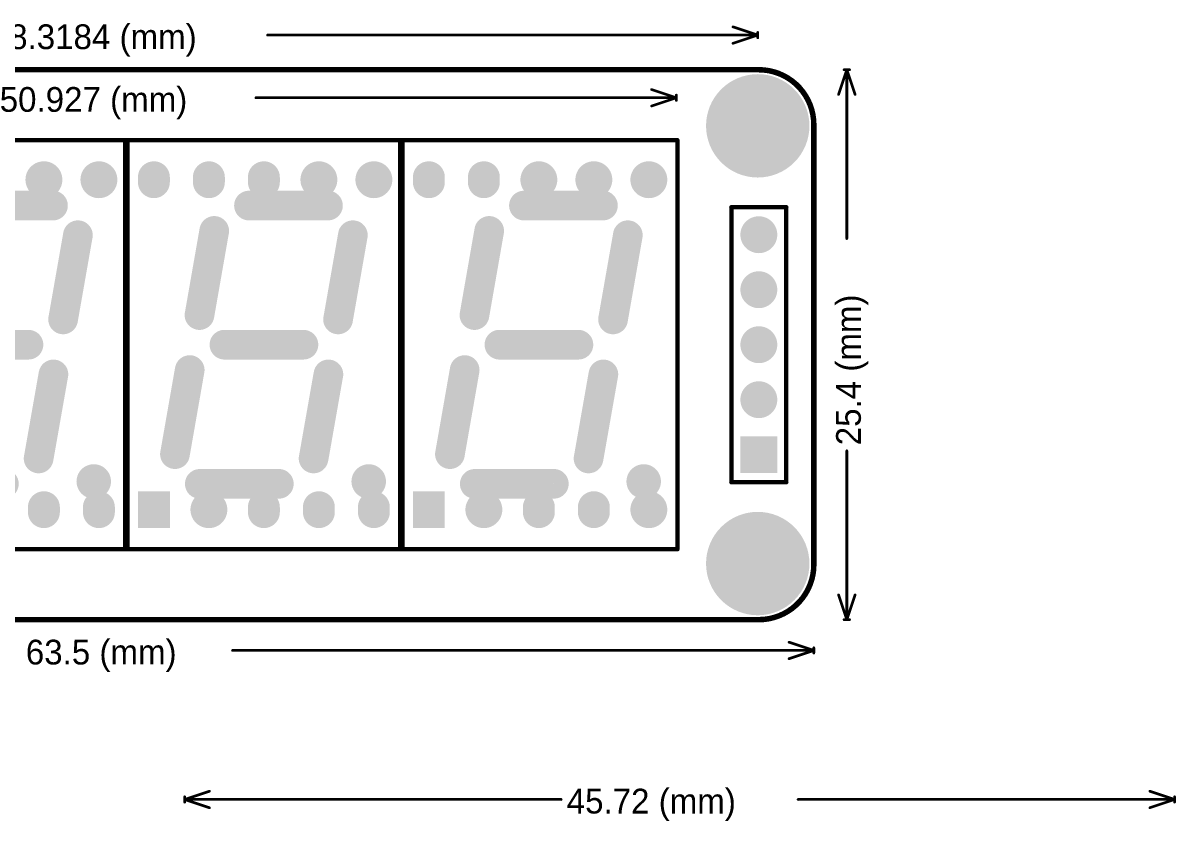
# Model space of a CAD drawing. Extents: x 12.54 to 17.22, y 8.73 to 12.6.
# Drawn here: x 14.687 to 16.783, y 11.15 to 12.601 of the extents above; entities that cross this region are included whole.
import ezdxf

# ---------------------------------------------------------------- set-up
doc = ezdxf.new("R2010")
doc.units = 0
doc.layers.get('0').update_dxf_attribs({"linetype": 'CONTINUOUS'})
for name, color, linetype in [('BOTTOMLAYER', 5, 'CONTINUOUS'), ('BOTTOMSOLDER', 6, 'CONTINUOUS'), ('KEEPOUTLAYER', 6, 'CONTINUOUS'), ('MULTILAYER', 9, 'CONTINUOUS'), ('TOPLAYER', 1, 'CONTINUOUS'), ('TOPOVERLAY', 2, 'CONTINUOUS'), ('TOPSOLDER', 216, 'CONTINUOUS')]:
    doc.layers.add(name, color=color, linetype=linetype)

# ---------------------------------------------------------------- blocks, each defined once
blk = doc.blocks.new('H_11')
at = {"layer": 'BOTTOMLAYER', "const_width": 0.05}
for points in [[(0, 0.6045), (0, 0.5955)], [(0.1, 0.6045), (0.1, 0.5955)], [(0.2, 0.6045), (0.2, 0.5955)], [(0.2, 0.0045), (0.2, -0.0045)], [(0.3, 0.0045), (0.3, -0.0045)], [(0.4, 0.0045), (0.4, -0.0045)]]:
    blk.add_lwpolyline(points, dxfattribs=at)
at = {"layer": 'BOTTOMLAYER'}
for points, const_width in [([(-0.0125, 0.6045, 1), (0.0125, 0.6045, 1)], 0.025), ([(0.0875, 0.6045, 1), (0.1125, 0.6045, 1)], 0.025), ([(0.1875, 0.6045, 1), (0.2125, 0.6045, 1)], 0.025), ([(0.2852, 0.6, 1), (0.3148, 0.6, 1)], 0.0295), ([(0.3852, 0.6, 1), (0.4148, 0.6, 1)], 0.0295), ([(-0.0125, 0.5955, 1), (0.0125, 0.5955, 1)], 0.025), ([(0.0875, 0.5955, 1), (0.1125, 0.5955, 1)], 0.025), ([(0.1875, 0.5955, 1), (0.2125, 0.5955, 1)], 0.025), ([(0.0852, 0, 1), (0.1148, 0, 1)], 0.0295), ([(0.1875, 0.0045, 1), (0.2125, 0.0045, 1)], 0.025), ([(0.2875, 0.0045, 1), (0.3125, 0.0045, 1)], 0.025), ([(0.3875, 0.0045, 1), (0.4125, 0.0045, 1)], 0.025), ([(0.1875, -0.0045, 1), (0.2125, -0.0045, 1)], 0.025), ([(0.2875, -0.0045, 1), (0.3125, -0.0045, 1)], 0.025), ([(0.3875, -0.0045, 1), (0.4125, -0.0045, 1)], 0.025)]:
    blk.add_lwpolyline(points, format="xyb", close=True, dxfattribs=dict(at, const_width=const_width))
blk.add_solid([(0.025, -0.0295), (0.025, 0.0295), (-0.025, -0.0295), (-0.025, 0.0295)], dxfattribs=at)
at = {"layer": 'BOTTOMSOLDER', "const_width": 0.058}
for points in [[(0, 0.6045), (0, 0.5955)], [(0.1, 0.6045), (0.1, 0.5955)], [(0.2, 0.6045), (0.2, 0.5955)], [(0.2, 0.0045), (0.2, -0.0045)], [(0.3, 0.0045), (0.3, -0.0045)], [(0.4, 0.0045), (0.4, -0.0045)]]:
    blk.add_lwpolyline(points, dxfattribs=at)
at = {"layer": 'BOTTOMSOLDER'}
for points, const_width in [([(-0.0145, 0.6045, 1), (0.0145, 0.6045, 1)], 0.029), ([(0.0855, 0.6045, 1), (0.1145, 0.6045, 1)], 0.029), ([(0.1855, 0.6045, 1), (0.2145, 0.6045, 1)], 0.029), ([(0.2832, 0.6, 1), (0.3168, 0.6, 1)], 0.0335), ([(0.3832, 0.6, 1), (0.4168, 0.6, 1)], 0.0335), ([(-0.0145, 0.5955, 1), (0.0145, 0.5955, 1)], 0.029), ([(0.0855, 0.5955, 1), (0.1145, 0.5955, 1)], 0.029), ([(0.1855, 0.5955, 1), (0.2145, 0.5955, 1)], 0.029), ([(0.0832, 0, 1), (0.1168, 0, 1)], 0.0335), ([(0.1855, 0.0045, 1), (0.2145, 0.0045, 1)], 0.029), ([(0.1855, -0.0045, 1), (0.2145, -0.0045, 1)], 0.029), ([(0.2855, 0.0045, 1), (0.3145, 0.0045, 1)], 0.029), ([(0.2855, -0.0045, 1), (0.3145, -0.0045, 1)], 0.029), ([(0.3855, 0.0045, 1), (0.4145, 0.0045, 1)], 0.029), ([(0.3855, -0.0045, 1), (0.4145, -0.0045, 1)], 0.029)]:
    blk.add_lwpolyline(points, format="xyb", close=True, dxfattribs=dict(at, const_width=const_width))
blk.add_solid([(0.029, -0.0335), (0.029, 0.0335), (-0.029, -0.0335), (-0.029, 0.0335)], dxfattribs=at)
at = {"layer": 'MULTILAYER', "const_width": 0.05}
for points in [[(0, 0.6045), (0, 0.5955)], [(0.1, 0.6045), (0.1, 0.5955)], [(0.2, 0.6045), (0.2, 0.5955)], [(0.2, 0.0045), (0.2, -0.0045)], [(0.3, 0.0045), (0.3, -0.0045)], [(0.4, 0.0045), (0.4, -0.0045)]]:
    blk.add_lwpolyline(points, dxfattribs=at)
at = {"layer": 'MULTILAYER'}
for points, const_width in [([(-0.0125, 0.6045, 1), (0.0125, 0.6045, 1)], 0.025), ([(0.0875, 0.6045, 1), (0.1125, 0.6045, 1)], 0.025), ([(0.1875, 0.6045, 1), (0.2125, 0.6045, 1)], 0.025), ([(0.2852, 0.6, 1), (0.3148, 0.6, 1)], 0.0295), ([(0.3852, 0.6, 1), (0.4148, 0.6, 1)], 0.0295), ([(-0.0125, 0.5955, 1), (0.0125, 0.5955, 1)], 0.025), ([(0.0875, 0.5955, 1), (0.1125, 0.5955, 1)], 0.025), ([(0.1875, 0.5955, 1), (0.2125, 0.5955, 1)], 0.025), ([(0.0852, 0, 1), (0.1148, 0, 1)], 0.0295), ([(0.1875, 0.0045, 1), (0.2125, 0.0045, 1)], 0.025), ([(0.2875, 0.0045, 1), (0.3125, 0.0045, 1)], 0.025), ([(0.3875, 0.0045, 1), (0.4125, 0.0045, 1)], 0.025), ([(0.1875, -0.0045, 1), (0.2125, -0.0045, 1)], 0.025), ([(0.2875, -0.0045, 1), (0.3125, -0.0045, 1)], 0.025), ([(0.3875, -0.0045, 1), (0.4125, -0.0045, 1)], 0.025)]:
    blk.add_lwpolyline(points, format="xyb", close=True, dxfattribs=dict(at, const_width=const_width))
blk.add_solid([(0.025, -0.0295), (0.025, 0.0295), (-0.025, -0.0295), (-0.025, 0.0295)], dxfattribs=at)
at = {"layer": 'TOPLAYER', "const_width": 0.05}
for points in [[(0, 0.6045), (0, 0.5955)], [(0.1, 0.6045), (0.1, 0.5955)], [(0.2, 0.6045), (0.2, 0.5955)], [(0.2, 0.0045), (0.2, -0.0045)], [(0.3, 0.0045), (0.3, -0.0045)], [(0.4, 0.0045), (0.4, -0.0045)]]:
    blk.add_lwpolyline(points, dxfattribs=at)
at = {"layer": 'TOPLAYER'}
for points, const_width in [([(-0.0125, 0.6045, 1), (0.0125, 0.6045, 1)], 0.025), ([(0.0875, 0.6045, 1), (0.1125, 0.6045, 1)], 0.025), ([(0.1875, 0.6045, 1), (0.2125, 0.6045, 1)], 0.025), ([(0.2852, 0.6, 1), (0.3148, 0.6, 1)], 0.0295), ([(0.3852, 0.6, 1), (0.4148, 0.6, 1)], 0.0295), ([(-0.0125, 0.5955, 1), (0.0125, 0.5955, 1)], 0.025), ([(0.0875, 0.5955, 1), (0.1125, 0.5955, 1)], 0.025), ([(0.1875, 0.5955, 1), (0.2125, 0.5955, 1)], 0.025), ([(0.0852, 0, 1), (0.1148, 0, 1)], 0.0295), ([(0.1875, 0.0045, 1), (0.2125, 0.0045, 1)], 0.025), ([(0.2875, 0.0045, 1), (0.3125, 0.0045, 1)], 0.025), ([(0.3875, 0.0045, 1), (0.4125, 0.0045, 1)], 0.025), ([(0.1875, -0.0045, 1), (0.2125, -0.0045, 1)], 0.025), ([(0.2875, -0.0045, 1), (0.3125, -0.0045, 1)], 0.025), ([(0.3875, -0.0045, 1), (0.4125, -0.0045, 1)], 0.025)]:
    blk.add_lwpolyline(points, format="xyb", close=True, dxfattribs=dict(at, const_width=const_width))
blk.add_solid([(0.025, -0.0295), (0.025, 0.0295), (-0.025, -0.0295), (-0.025, 0.0295)], dxfattribs=at)
at = {"layer": 'TOPOVERLAY'}
for points, const_width in [([(-0.052, -0.072), (-0.052, 0.672)], 0.00787), ([(-0.052, 0.672), (0.452, 0.672)], 0.00787), ([(0.452, -0.072), (0.452, 0.672)], 0.00787), ([(0.1729, 0.553), (0.3165, 0.553)], 0.0539), ([(0.0829, 0.3539), (0.1097, 0.5069)], 0.0539), ([(0.3349, 0.346), (0.3618, 0.4991)], 0.0539), ([(0.1283, 0.3), (0.272, 0.3)], 0.0539), ([(0.0383, 0.101), (0.0651, 0.2539)], 0.0539), ([(0.2904, 0.0931), (0.3173, 0.246)], 0.0539), ([(0.0835, 0.0469), (0.2272, 0.047)], 0.0539), ([(-0.052, -0.072), (0.452, -0.072)], 0.00787)]:
    blk.add_lwpolyline(points, dxfattribs=dict(at, const_width=const_width))
for points, const_width in [([(-0.0539, 0.672, 1), (-0.05, 0.672, 1)], 0.00394), ([(-0.0539, 0.672, 1), (-0.05, 0.672, 1)], 0.00394), ([(0.45, 0.672, 1), (0.4539, 0.672, 1)], 0.00394), ([(0.45, 0.672, 1), (0.4539, 0.672, 1)], 0.00394), ([(0.1594, 0.553, 1), (0.1864, 0.553, 1)], 0.027), ([(0.3031, 0.553, 1), (0.33, 0.553, 1)], 0.027), ([(0.0962, 0.5069, 1), (0.1232, 0.5069, 1)], 0.027), ([(0.3483, 0.4991, 1), (0.3753, 0.4991, 1)], 0.027), ([(0.0694, 0.3539, 1), (0.0964, 0.3539, 1)], 0.027), ([(0.3214, 0.346, 1), (0.3484, 0.346, 1)], 0.027), ([(0.1148, 0.3, 1), (0.1418, 0.3, 1)], 0.027), ([(0.2585, 0.3, 1), (0.2854, 0.3, 1)], 0.027), ([(0.0517, 0.2539, 1), (0.0786, 0.2539, 1)], 0.027), ([(0.3039, 0.246, 1), (0.3308, 0.246, 1)], 0.027), ([(0.0248, 0.101, 1), (0.0518, 0.101, 1)], 0.027), ([(0.2769, 0.0931, 1), (0.3038, 0.0931, 1)], 0.027), ([(0.07, 0.0469, 1), (0.097, 0.0469, 1)], 0.027), ([(0.2138, 0.047, 1), (0.2407, 0.047, 1)], 0.027), ([(0.4023, 0.0513, 1), (0.379, 0.0513, 1)], 0.0394), ([(0.3691, 0.0513, 1), (0.3888, 0.0513, 1)], 0.0197), ([(0.3924, 0.0513, 1), (0.4121, 0.0513, 1)], 0.0197), ([(-0.0539, -0.072, 1), (-0.05, -0.072, 1)], 0.00394), ([(-0.0539, -0.072, 1), (-0.05, -0.072, 1)], 0.00394), ([(0.45, -0.072, 1), (0.4539, -0.072, 1)], 0.00394), ([(0.45, -0.072, 1), (0.4539, -0.072, 1)], 0.00394)]:
    blk.add_lwpolyline(points, format="xyb", close=True, dxfattribs=dict(at, const_width=const_width))
at = {"layer": 'TOPSOLDER', "const_width": 0.058}
for points in [[(0, 0.6045), (0, 0.5955)], [(0.1, 0.6045), (0.1, 0.5955)], [(0.2, 0.6045), (0.2, 0.5955)], [(0.2, 0.0045), (0.2, -0.0045)], [(0.3, 0.0045), (0.3, -0.0045)], [(0.4, 0.0045), (0.4, -0.0045)]]:
    blk.add_lwpolyline(points, dxfattribs=at)
at = {"layer": 'TOPSOLDER'}
for points, const_width in [([(-0.0145, 0.6045, 1), (0.0145, 0.6045, 1)], 0.029), ([(0.0855, 0.6045, 1), (0.1145, 0.6045, 1)], 0.029), ([(0.1855, 0.6045, 1), (0.2145, 0.6045, 1)], 0.029), ([(0.2832, 0.6, 1), (0.3168, 0.6, 1)], 0.0335), ([(0.3832, 0.6, 1), (0.4168, 0.6, 1)], 0.0335), ([(-0.0145, 0.5955, 1), (0.0145, 0.5955, 1)], 0.029), ([(0.0855, 0.5955, 1), (0.1145, 0.5955, 1)], 0.029), ([(0.1855, 0.5955, 1), (0.2145, 0.5955, 1)], 0.029), ([(0.0832, 0, 1), (0.1168, 0, 1)], 0.0335), ([(0.1855, 0.0045, 1), (0.2145, 0.0045, 1)], 0.029), ([(0.1855, -0.0045, 1), (0.2145, -0.0045, 1)], 0.029), ([(0.2855, 0.0045, 1), (0.3145, 0.0045, 1)], 0.029), ([(0.2855, -0.0045, 1), (0.3145, -0.0045, 1)], 0.029), ([(0.3855, 0.0045, 1), (0.4145, 0.0045, 1)], 0.029), ([(0.3855, -0.0045, 1), (0.4145, -0.0045, 1)], 0.029)]:
    blk.add_lwpolyline(points, format="xyb", close=True, dxfattribs=dict(at, const_width=const_width))
blk.add_solid([(0.029, -0.0335), (0.029, 0.0335), (-0.029, -0.0335), (-0.029, 0.0335)], dxfattribs=at)
blk = doc.blocks.new('H_12')
at = {"layer": 'BOTTOMLAYER', "const_width": 0.05}
for points in [[(0, 0.6045), (0, 0.5955)], [(0.1, 0.6045), (0.1, 0.5955)], [(0.2, 0.6045), (0.2, 0.5955)], [(0.2, 0.0045), (0.2, -0.0045)], [(0.3, 0.0045), (0.3, -0.0045)], [(0.4, 0.0045), (0.4, -0.0045)]]:
    blk.add_lwpolyline(points, dxfattribs=at)
at = {"layer": 'BOTTOMLAYER'}
for points, const_width in [([(-0.0125, 0.6045, 1), (0.0125, 0.6045, 1)], 0.025), ([(0.0875, 0.6045, 1), (0.1125, 0.6045, 1)], 0.025), ([(0.1875, 0.6045, 1), (0.2125, 0.6045, 1)], 0.025), ([(0.2852, 0.6, 1), (0.3148, 0.6, 1)], 0.0295), ([(0.3852, 0.6, 1), (0.4148, 0.6, 1)], 0.0295), ([(-0.0125, 0.5955, 1), (0.0125, 0.5955, 1)], 0.025), ([(0.0875, 0.5955, 1), (0.1125, 0.5955, 1)], 0.025), ([(0.1875, 0.5955, 1), (0.2125, 0.5955, 1)], 0.025), ([(0.0852, 0, 1), (0.1148, 0, 1)], 0.0295), ([(0.1875, 0.0045, 1), (0.2125, 0.0045, 1)], 0.025), ([(0.2875, 0.0045, 1), (0.3125, 0.0045, 1)], 0.025), ([(0.3875, 0.0045, 1), (0.4125, 0.0045, 1)], 0.025), ([(0.1875, -0.0045, 1), (0.2125, -0.0045, 1)], 0.025), ([(0.2875, -0.0045, 1), (0.3125, -0.0045, 1)], 0.025), ([(0.3875, -0.0045, 1), (0.4125, -0.0045, 1)], 0.025)]:
    blk.add_lwpolyline(points, format="xyb", close=True, dxfattribs=dict(at, const_width=const_width))
blk.add_solid([(0.025, -0.0295), (0.025, 0.0295), (-0.025, -0.0295), (-0.025, 0.0295)], dxfattribs=at)
at = {"layer": 'BOTTOMSOLDER', "const_width": 0.058}
for points in [[(0, 0.6045), (0, 0.5955)], [(0.1, 0.6045), (0.1, 0.5955)], [(0.2, 0.6045), (0.2, 0.5955)], [(0.2, 0.0045), (0.2, -0.0045)], [(0.3, 0.0045), (0.3, -0.0045)], [(0.4, 0.0045), (0.4, -0.0045)]]:
    blk.add_lwpolyline(points, dxfattribs=at)
at = {"layer": 'BOTTOMSOLDER'}
for points, const_width in [([(-0.0145, 0.6045, 1), (0.0145, 0.6045, 1)], 0.029), ([(0.0855, 0.6045, 1), (0.1145, 0.6045, 1)], 0.029), ([(0.1855, 0.6045, 1), (0.2145, 0.6045, 1)], 0.029), ([(0.2832, 0.6, 1), (0.3168, 0.6, 1)], 0.0335), ([(0.3832, 0.6, 1), (0.4168, 0.6, 1)], 0.0335), ([(-0.0145, 0.5955, 1), (0.0145, 0.5955, 1)], 0.029), ([(0.0855, 0.5955, 1), (0.1145, 0.5955, 1)], 0.029), ([(0.1855, 0.5955, 1), (0.2145, 0.5955, 1)], 0.029), ([(0.0832, 0, 1), (0.1168, 0, 1)], 0.0335), ([(0.1855, 0.0045, 1), (0.2145, 0.0045, 1)], 0.029), ([(0.1855, -0.0045, 1), (0.2145, -0.0045, 1)], 0.029), ([(0.2855, 0.0045, 1), (0.3145, 0.0045, 1)], 0.029), ([(0.2855, -0.0045, 1), (0.3145, -0.0045, 1)], 0.029), ([(0.3855, 0.0045, 1), (0.4145, 0.0045, 1)], 0.029), ([(0.3855, -0.0045, 1), (0.4145, -0.0045, 1)], 0.029)]:
    blk.add_lwpolyline(points, format="xyb", close=True, dxfattribs=dict(at, const_width=const_width))
blk.add_solid([(0.029, -0.0335), (0.029, 0.0335), (-0.029, -0.0335), (-0.029, 0.0335)], dxfattribs=at)
at = {"layer": 'MULTILAYER', "const_width": 0.05}
for points in [[(0, 0.6045), (0, 0.5955)], [(0.1, 0.6045), (0.1, 0.5955)], [(0.2, 0.6045), (0.2, 0.5955)], [(0.2, 0.0045), (0.2, -0.0045)], [(0.3, 0.0045), (0.3, -0.0045)], [(0.4, 0.0045), (0.4, -0.0045)]]:
    blk.add_lwpolyline(points, dxfattribs=at)
at = {"layer": 'MULTILAYER'}
for points, const_width in [([(-0.0125, 0.6045, 1), (0.0125, 0.6045, 1)], 0.025), ([(0.0875, 0.6045, 1), (0.1125, 0.6045, 1)], 0.025), ([(0.1875, 0.6045, 1), (0.2125, 0.6045, 1)], 0.025), ([(0.2852, 0.6, 1), (0.3148, 0.6, 1)], 0.0295), ([(0.3852, 0.6, 1), (0.4148, 0.6, 1)], 0.0295), ([(-0.0125, 0.5955, 1), (0.0125, 0.5955, 1)], 0.025), ([(0.0875, 0.5955, 1), (0.1125, 0.5955, 1)], 0.025), ([(0.1875, 0.5955, 1), (0.2125, 0.5955, 1)], 0.025), ([(0.0852, 0, 1), (0.1148, 0, 1)], 0.0295), ([(0.1875, 0.0045, 1), (0.2125, 0.0045, 1)], 0.025), ([(0.2875, 0.0045, 1), (0.3125, 0.0045, 1)], 0.025), ([(0.3875, 0.0045, 1), (0.4125, 0.0045, 1)], 0.025), ([(0.1875, -0.0045, 1), (0.2125, -0.0045, 1)], 0.025), ([(0.2875, -0.0045, 1), (0.3125, -0.0045, 1)], 0.025), ([(0.3875, -0.0045, 1), (0.4125, -0.0045, 1)], 0.025)]:
    blk.add_lwpolyline(points, format="xyb", close=True, dxfattribs=dict(at, const_width=const_width))
blk.add_solid([(0.025, -0.0295), (0.025, 0.0295), (-0.025, -0.0295), (-0.025, 0.0295)], dxfattribs=at)
at = {"layer": 'TOPLAYER', "const_width": 0.05}
for points in [[(0, 0.6045), (0, 0.5955)], [(0.1, 0.6045), (0.1, 0.5955)], [(0.2, 0.6045), (0.2, 0.5955)], [(0.2, 0.0045), (0.2, -0.0045)], [(0.3, 0.0045), (0.3, -0.0045)], [(0.4, 0.0045), (0.4, -0.0045)]]:
    blk.add_lwpolyline(points, dxfattribs=at)
at = {"layer": 'TOPLAYER'}
for points, const_width in [([(-0.0125, 0.6045, 1), (0.0125, 0.6045, 1)], 0.025), ([(0.0875, 0.6045, 1), (0.1125, 0.6045, 1)], 0.025), ([(0.1875, 0.6045, 1), (0.2125, 0.6045, 1)], 0.025), ([(0.2852, 0.6, 1), (0.3148, 0.6, 1)], 0.0295), ([(0.3852, 0.6, 1), (0.4148, 0.6, 1)], 0.0295), ([(-0.0125, 0.5955, 1), (0.0125, 0.5955, 1)], 0.025), ([(0.0875, 0.5955, 1), (0.1125, 0.5955, 1)], 0.025), ([(0.1875, 0.5955, 1), (0.2125, 0.5955, 1)], 0.025), ([(0.0852, 0, 1), (0.1148, 0, 1)], 0.0295), ([(0.1875, 0.0045, 1), (0.2125, 0.0045, 1)], 0.025), ([(0.2875, 0.0045, 1), (0.3125, 0.0045, 1)], 0.025), ([(0.3875, 0.0045, 1), (0.4125, 0.0045, 1)], 0.025), ([(0.1875, -0.0045, 1), (0.2125, -0.0045, 1)], 0.025), ([(0.2875, -0.0045, 1), (0.3125, -0.0045, 1)], 0.025), ([(0.3875, -0.0045, 1), (0.4125, -0.0045, 1)], 0.025)]:
    blk.add_lwpolyline(points, format="xyb", close=True, dxfattribs=dict(at, const_width=const_width))
blk.add_solid([(0.025, -0.0295), (0.025, 0.0295), (-0.025, -0.0295), (-0.025, 0.0295)], dxfattribs=at)
at = {"layer": 'TOPOVERLAY'}
for points, const_width in [([(-0.052, -0.072), (-0.052, 0.672)], 0.00787), ([(-0.052, 0.672), (0.452, 0.672)], 0.00787), ([(0.452, -0.072), (0.452, 0.672)], 0.00787), ([(0.1729, 0.553), (0.3165, 0.553)], 0.0539), ([(0.0829, 0.3539), (0.1097, 0.5069)], 0.0539), ([(0.3349, 0.346), (0.3618, 0.4991)], 0.0539), ([(0.1283, 0.3), (0.272, 0.3)], 0.0539), ([(0.0383, 0.101), (0.0651, 0.2539)], 0.0539), ([(0.2904, 0.0931), (0.3173, 0.246)], 0.0539), ([(0.0835, 0.0469), (0.2272, 0.047)], 0.0539), ([(-0.052, -0.072), (0.452, -0.072)], 0.00787)]:
    blk.add_lwpolyline(points, dxfattribs=dict(at, const_width=const_width))
for points, const_width in [([(-0.0539, 0.672, 1), (-0.05, 0.672, 1)], 0.00394), ([(-0.0539, 0.672, 1), (-0.05, 0.672, 1)], 0.00394), ([(0.45, 0.672, 1), (0.4539, 0.672, 1)], 0.00394), ([(0.45, 0.672, 1), (0.4539, 0.672, 1)], 0.00394), ([(0.1594, 0.553, 1), (0.1864, 0.553, 1)], 0.027), ([(0.3031, 0.553, 1), (0.33, 0.553, 1)], 0.027), ([(0.0962, 0.5069, 1), (0.1232, 0.5069, 1)], 0.027), ([(0.3483, 0.4991, 1), (0.3753, 0.4991, 1)], 0.027), ([(0.0694, 0.3539, 1), (0.0964, 0.3539, 1)], 0.027), ([(0.3214, 0.346, 1), (0.3484, 0.346, 1)], 0.027), ([(0.1148, 0.3, 1), (0.1418, 0.3, 1)], 0.027), ([(0.2585, 0.3, 1), (0.2854, 0.3, 1)], 0.027), ([(0.0517, 0.2539, 1), (0.0786, 0.2539, 1)], 0.027), ([(0.3039, 0.246, 1), (0.3308, 0.246, 1)], 0.027), ([(0.0248, 0.101, 1), (0.0518, 0.101, 1)], 0.027), ([(0.2769, 0.0931, 1), (0.3038, 0.0931, 1)], 0.027), ([(0.07, 0.0469, 1), (0.097, 0.0469, 1)], 0.027), ([(0.2138, 0.047, 1), (0.2407, 0.047, 1)], 0.027), ([(0.4023, 0.0513, 1), (0.379, 0.0513, 1)], 0.0394), ([(0.3691, 0.0513, 1), (0.3888, 0.0513, 1)], 0.0197), ([(0.3924, 0.0513, 1), (0.4121, 0.0513, 1)], 0.0197), ([(-0.0539, -0.072, 1), (-0.05, -0.072, 1)], 0.00394), ([(-0.0539, -0.072, 1), (-0.05, -0.072, 1)], 0.00394), ([(0.45, -0.072, 1), (0.4539, -0.072, 1)], 0.00394), ([(0.45, -0.072, 1), (0.4539, -0.072, 1)], 0.00394)]:
    blk.add_lwpolyline(points, format="xyb", close=True, dxfattribs=dict(at, const_width=const_width))
at = {"layer": 'TOPSOLDER', "const_width": 0.058}
for points in [[(0, 0.6045), (0, 0.5955)], [(0.1, 0.6045), (0.1, 0.5955)], [(0.2, 0.6045), (0.2, 0.5955)], [(0.2, 0.0045), (0.2, -0.0045)], [(0.3, 0.0045), (0.3, -0.0045)], [(0.4, 0.0045), (0.4, -0.0045)]]:
    blk.add_lwpolyline(points, dxfattribs=at)
at = {"layer": 'TOPSOLDER'}
for points, const_width in [([(-0.0145, 0.6045, 1), (0.0145, 0.6045, 1)], 0.029), ([(0.0855, 0.6045, 1), (0.1145, 0.6045, 1)], 0.029), ([(0.1855, 0.6045, 1), (0.2145, 0.6045, 1)], 0.029), ([(0.2832, 0.6, 1), (0.3168, 0.6, 1)], 0.0335), ([(0.3832, 0.6, 1), (0.4168, 0.6, 1)], 0.0335), ([(-0.0145, 0.5955, 1), (0.0145, 0.5955, 1)], 0.029), ([(0.0855, 0.5955, 1), (0.1145, 0.5955, 1)], 0.029), ([(0.1855, 0.5955, 1), (0.2145, 0.5955, 1)], 0.029), ([(0.0832, 0, 1), (0.1168, 0, 1)], 0.0335), ([(0.1855, 0.0045, 1), (0.2145, 0.0045, 1)], 0.029), ([(0.1855, -0.0045, 1), (0.2145, -0.0045, 1)], 0.029), ([(0.2855, 0.0045, 1), (0.3145, 0.0045, 1)], 0.029), ([(0.2855, -0.0045, 1), (0.3145, -0.0045, 1)], 0.029), ([(0.3855, 0.0045, 1), (0.4145, 0.0045, 1)], 0.029), ([(0.3855, -0.0045, 1), (0.4145, -0.0045, 1)], 0.029)]:
    blk.add_lwpolyline(points, format="xyb", close=True, dxfattribs=dict(at, const_width=const_width))
blk.add_solid([(0.029, -0.0335), (0.029, 0.0335), (-0.029, -0.0335), (-0.029, 0.0335)], dxfattribs=at)
blk = doc.blocks.new('H_13')
at = {"layer": 'BOTTOMLAYER', "const_width": 0.05}
for points in [[(0, 0.6045), (0, 0.5955)], [(0.1, 0.6045), (0.1, 0.5955)], [(0.2, 0.0045), (0.2, -0.0045)], [(0.3, 0.0045), (0.3, -0.0045)]]:
    blk.add_lwpolyline(points, dxfattribs=at)
at = {"layer": 'BOTTOMLAYER'}
for points, const_width in [([(-0.0125, 0.6045, 1), (0.0125, 0.6045, 1)], 0.025), ([(0.0875, 0.6045, 1), (0.1125, 0.6045, 1)], 0.025), ([(0.1852, 0.6, 1), (0.2148, 0.6, 1)], 0.0295), ([(0.2852, 0.6, 1), (0.3148, 0.6, 1)], 0.0295), ([(0.3852, 0.6, 1), (0.4148, 0.6, 1)], 0.0295), ([(-0.0125, 0.5955, 1), (0.0125, 0.5955, 1)], 0.025), ([(0.0875, 0.5955, 1), (0.1125, 0.5955, 1)], 0.025), ([(0.0852, 0, 1), (0.1148, 0, 1)], 0.0295), ([(0.1875, 0.0045, 1), (0.2125, 0.0045, 1)], 0.025), ([(0.2875, 0.0045, 1), (0.3125, 0.0045, 1)], 0.025), ([(0.3852, 0, 1), (0.4148, 0, 1)], 0.0295), ([(0.1875, -0.0045, 1), (0.2125, -0.0045, 1)], 0.025), ([(0.2875, -0.0045, 1), (0.3125, -0.0045, 1)], 0.025)]:
    blk.add_lwpolyline(points, format="xyb", close=True, dxfattribs=dict(at, const_width=const_width))
blk.add_solid([(0.025, -0.0295), (0.025, 0.0295), (-0.025, -0.0295), (-0.025, 0.0295)], dxfattribs=at)
at = {"layer": 'BOTTOMSOLDER', "const_width": 0.058}
for points in [[(0, 0.6045), (0, 0.5955)], [(0.1, 0.6045), (0.1, 0.5955)], [(0.2, 0.0045), (0.2, -0.0045)], [(0.3, 0.0045), (0.3, -0.0045)]]:
    blk.add_lwpolyline(points, dxfattribs=at)
at = {"layer": 'BOTTOMSOLDER'}
for points, const_width in [([(-0.0145, 0.6045, 1), (0.0145, 0.6045, 1)], 0.029), ([(0.0855, 0.6045, 1), (0.1145, 0.6045, 1)], 0.029), ([(0.1832, 0.6, 1), (0.2168, 0.6, 1)], 0.0335), ([(0.2832, 0.6, 1), (0.3168, 0.6, 1)], 0.0335), ([(0.3832, 0.6, 1), (0.4168, 0.6, 1)], 0.0335), ([(-0.0145, 0.5955, 1), (0.0145, 0.5955, 1)], 0.029), ([(0.0855, 0.5955, 1), (0.1145, 0.5955, 1)], 0.029), ([(0.0832, 0, 1), (0.1168, 0, 1)], 0.0335), ([(0.1855, 0.0045, 1), (0.2145, 0.0045, 1)], 0.029), ([(0.1855, -0.0045, 1), (0.2145, -0.0045, 1)], 0.029), ([(0.2855, 0.0045, 1), (0.3145, 0.0045, 1)], 0.029), ([(0.2855, -0.0045, 1), (0.3145, -0.0045, 1)], 0.029), ([(0.3832, 0, 1), (0.4168, 0, 1)], 0.0335)]:
    blk.add_lwpolyline(points, format="xyb", close=True, dxfattribs=dict(at, const_width=const_width))
blk.add_solid([(0.029, -0.0335), (0.029, 0.0335), (-0.029, -0.0335), (-0.029, 0.0335)], dxfattribs=at)
at = {"layer": 'MULTILAYER', "const_width": 0.05}
for points in [[(0, 0.6045), (0, 0.5955)], [(0.1, 0.6045), (0.1, 0.5955)], [(0.2, 0.0045), (0.2, -0.0045)], [(0.3, 0.0045), (0.3, -0.0045)]]:
    blk.add_lwpolyline(points, dxfattribs=at)
at = {"layer": 'MULTILAYER'}
for points, const_width in [([(-0.0125, 0.6045, 1), (0.0125, 0.6045, 1)], 0.025), ([(0.0875, 0.6045, 1), (0.1125, 0.6045, 1)], 0.025), ([(0.1852, 0.6, 1), (0.2148, 0.6, 1)], 0.0295), ([(0.2852, 0.6, 1), (0.3148, 0.6, 1)], 0.0295), ([(0.3852, 0.6, 1), (0.4148, 0.6, 1)], 0.0295), ([(-0.0125, 0.5955, 1), (0.0125, 0.5955, 1)], 0.025), ([(0.0875, 0.5955, 1), (0.1125, 0.5955, 1)], 0.025), ([(0.0852, 0, 1), (0.1148, 0, 1)], 0.0295), ([(0.1875, 0.0045, 1), (0.2125, 0.0045, 1)], 0.025), ([(0.2875, 0.0045, 1), (0.3125, 0.0045, 1)], 0.025), ([(0.3852, 0, 1), (0.4148, 0, 1)], 0.0295), ([(0.1875, -0.0045, 1), (0.2125, -0.0045, 1)], 0.025), ([(0.2875, -0.0045, 1), (0.3125, -0.0045, 1)], 0.025)]:
    blk.add_lwpolyline(points, format="xyb", close=True, dxfattribs=dict(at, const_width=const_width))
blk.add_solid([(0.025, -0.0295), (0.025, 0.0295), (-0.025, -0.0295), (-0.025, 0.0295)], dxfattribs=at)
at = {"layer": 'TOPLAYER', "const_width": 0.05}
for points in [[(0, 0.6045), (0, 0.5955)], [(0.1, 0.6045), (0.1, 0.5955)], [(0.2, 0.0045), (0.2, -0.0045)], [(0.3, 0.0045), (0.3, -0.0045)]]:
    blk.add_lwpolyline(points, dxfattribs=at)
at = {"layer": 'TOPLAYER'}
for points, const_width in [([(-0.0125, 0.6045, 1), (0.0125, 0.6045, 1)], 0.025), ([(0.0875, 0.6045, 1), (0.1125, 0.6045, 1)], 0.025), ([(0.1852, 0.6, 1), (0.2148, 0.6, 1)], 0.0295), ([(0.2852, 0.6, 1), (0.3148, 0.6, 1)], 0.0295), ([(0.3852, 0.6, 1), (0.4148, 0.6, 1)], 0.0295), ([(-0.0125, 0.5955, 1), (0.0125, 0.5955, 1)], 0.025), ([(0.0875, 0.5955, 1), (0.1125, 0.5955, 1)], 0.025), ([(0.0852, 0, 1), (0.1148, 0, 1)], 0.0295), ([(0.1875, 0.0045, 1), (0.2125, 0.0045, 1)], 0.025), ([(0.2875, 0.0045, 1), (0.3125, 0.0045, 1)], 0.025), ([(0.3852, 0, 1), (0.4148, 0, 1)], 0.0295), ([(0.1875, -0.0045, 1), (0.2125, -0.0045, 1)], 0.025), ([(0.2875, -0.0045, 1), (0.3125, -0.0045, 1)], 0.025)]:
    blk.add_lwpolyline(points, format="xyb", close=True, dxfattribs=dict(at, const_width=const_width))
blk.add_solid([(0.025, -0.0295), (0.025, 0.0295), (-0.025, -0.0295), (-0.025, 0.0295)], dxfattribs=at)
at = {"layer": 'TOPOVERLAY'}
for points, const_width in [([(-0.052, -0.072), (-0.052, 0.672)], 0.00787), ([(-0.052, 0.672), (0.452, 0.672)], 0.00787), ([(0.452, -0.072), (0.452, 0.672)], 0.00787), ([(0.1729, 0.553), (0.3165, 0.553)], 0.0539), ([(0.0829, 0.3539), (0.1097, 0.5069)], 0.0539), ([(0.3349, 0.346), (0.3618, 0.4991)], 0.0539), ([(0.1283, 0.3), (0.272, 0.3)], 0.0539), ([(0.0383, 0.101), (0.0651, 0.2539)], 0.0539), ([(0.2904, 0.0931), (0.3173, 0.246)], 0.0539), ([(0.0835, 0.0469), (0.2272, 0.047)], 0.0539), ([(-0.052, -0.072), (0.452, -0.072)], 0.00787)]:
    blk.add_lwpolyline(points, dxfattribs=dict(at, const_width=const_width))
for points, const_width in [([(-0.0539, 0.672, 1), (-0.05, 0.672, 1)], 0.00394), ([(-0.0539, 0.672, 1), (-0.05, 0.672, 1)], 0.00394), ([(0.45, 0.672, 1), (0.4539, 0.672, 1)], 0.00394), ([(0.45, 0.672, 1), (0.4539, 0.672, 1)], 0.00394), ([(0.1594, 0.553, 1), (0.1864, 0.553, 1)], 0.027), ([(0.3031, 0.553, 1), (0.33, 0.553, 1)], 0.027), ([(0.0962, 0.5069, 1), (0.1232, 0.5069, 1)], 0.027), ([(0.3483, 0.4991, 1), (0.3753, 0.4991, 1)], 0.027), ([(0.0694, 0.3539, 1), (0.0964, 0.3539, 1)], 0.027), ([(0.3214, 0.346, 1), (0.3484, 0.346, 1)], 0.027), ([(0.1148, 0.3, 1), (0.1418, 0.3, 1)], 0.027), ([(0.2585, 0.3, 1), (0.2854, 0.3, 1)], 0.027), ([(0.0517, 0.2539, 1), (0.0786, 0.2539, 1)], 0.027), ([(0.3039, 0.246, 1), (0.3308, 0.246, 1)], 0.027), ([(0.0248, 0.101, 1), (0.0518, 0.101, 1)], 0.027), ([(0.2769, 0.0931, 1), (0.3038, 0.0931, 1)], 0.027), ([(0.07, 0.0469, 1), (0.097, 0.0469, 1)], 0.027), ([(0.2138, 0.047, 1), (0.2407, 0.047, 1)], 0.027), ([(0.4023, 0.0513, 1), (0.379, 0.0513, 1)], 0.0394), ([(0.3691, 0.0513, 1), (0.3888, 0.0513, 1)], 0.0197), ([(0.3924, 0.0513, 1), (0.4121, 0.0513, 1)], 0.0197), ([(-0.0539, -0.072, 1), (-0.05, -0.072, 1)], 0.00394), ([(-0.0539, -0.072, 1), (-0.05, -0.072, 1)], 0.00394), ([(0.45, -0.072, 1), (0.4539, -0.072, 1)], 0.00394), ([(0.45, -0.072, 1), (0.4539, -0.072, 1)], 0.00394)]:
    blk.add_lwpolyline(points, format="xyb", close=True, dxfattribs=dict(at, const_width=const_width))
at = {"layer": 'TOPSOLDER', "const_width": 0.058}
for points in [[(0, 0.6045), (0, 0.5955)], [(0.1, 0.6045), (0.1, 0.5955)], [(0.2, 0.0045), (0.2, -0.0045)], [(0.3, 0.0045), (0.3, -0.0045)]]:
    blk.add_lwpolyline(points, dxfattribs=at)
at = {"layer": 'TOPSOLDER'}
for points, const_width in [([(-0.0145, 0.6045, 1), (0.0145, 0.6045, 1)], 0.029), ([(0.0855, 0.6045, 1), (0.1145, 0.6045, 1)], 0.029), ([(0.1832, 0.6, 1), (0.2168, 0.6, 1)], 0.0335), ([(0.2832, 0.6, 1), (0.3168, 0.6, 1)], 0.0335), ([(0.3832, 0.6, 1), (0.4168, 0.6, 1)], 0.0335), ([(-0.0145, 0.5955, 1), (0.0145, 0.5955, 1)], 0.029), ([(0.0855, 0.5955, 1), (0.1145, 0.5955, 1)], 0.029), ([(0.0832, 0, 1), (0.1168, 0, 1)], 0.0335), ([(0.1855, 0.0045, 1), (0.2145, 0.0045, 1)], 0.029), ([(0.1855, -0.0045, 1), (0.2145, -0.0045, 1)], 0.029), ([(0.2855, 0.0045, 1), (0.3145, 0.0045, 1)], 0.029), ([(0.2855, -0.0045, 1), (0.3145, -0.0045, 1)], 0.029), ([(0.3832, 0, 1), (0.4168, 0, 1)], 0.0335)]:
    blk.add_lwpolyline(points, format="xyb", close=True, dxfattribs=dict(at, const_width=const_width))
blk.add_solid([(0.029, -0.0335), (0.029, 0.0335), (-0.029, -0.0335), (-0.029, 0.0335)], dxfattribs=at)
blk = doc.blocks.new('HDR1X5_15')
at = {"layer": 'BOTTOMLAYER', "const_width": 0.0295}
for points in [[(0.0852, 0, 1), (0.1148, 0, 1)], [(0.1852, 0, 1), (0.2148, 0, 1)], [(0.2852, 0, 1), (0.3148, 0, 1)], [(0.3852, 0, 1), (0.4148, 0, 1)]]:
    blk.add_lwpolyline(points, format="xyb", close=True, dxfattribs=at)
at = {"layer": 'BOTTOMLAYER'}
blk.add_solid([(-0.0295, -0.0295), (0.0295, -0.0295), (-0.0295, 0.0295), (0.0295, 0.0295)], dxfattribs=at)
at = {"layer": 'BOTTOMSOLDER', "const_width": 0.0335}
for points in [[(0.0832, 0, 1), (0.1168, 0, 1)], [(0.1832, 0, 1), (0.2168, 0, 1)], [(0.2832, 0, 1), (0.3168, 0, 1)], [(0.3832, 0, 1), (0.4168, 0, 1)]]:
    blk.add_lwpolyline(points, format="xyb", close=True, dxfattribs=at)
at = {"layer": 'BOTTOMSOLDER'}
blk.add_solid([(-0.0335, -0.0335), (0.0335, -0.0335), (-0.0335, 0.0335), (0.0335, 0.0335)], dxfattribs=at)
at = {"layer": 'MULTILAYER', "const_width": 0.0295}
for points in [[(0.0852, 0, 1), (0.1148, 0, 1)], [(0.1852, 0, 1), (0.2148, 0, 1)], [(0.2852, 0, 1), (0.3148, 0, 1)], [(0.3852, 0, 1), (0.4148, 0, 1)]]:
    blk.add_lwpolyline(points, format="xyb", close=True, dxfattribs=at)
at = {"layer": 'MULTILAYER'}
blk.add_solid([(-0.0295, -0.0295), (0.0295, -0.0295), (-0.0295, 0.0295), (0.0295, 0.0295)], dxfattribs=at)
at = {"layer": 'TOPLAYER', "const_width": 0.0295}
for points in [[(0.0852, 0, 1), (0.1148, 0, 1)], [(0.1852, 0, 1), (0.2148, 0, 1)], [(0.2852, 0, 1), (0.3148, 0, 1)], [(0.3852, 0, 1), (0.4148, 0, 1)]]:
    blk.add_lwpolyline(points, format="xyb", close=True, dxfattribs=at)
at = {"layer": 'TOPLAYER'}
blk.add_solid([(-0.0295, -0.0295), (0.0295, -0.0295), (-0.0295, 0.0295), (0.0295, 0.0295)], dxfattribs=at)
at = {"layer": 'TOPOVERLAY', "const_width": 0.00787}
for points in [[(-0.05, 0.05), (0.45, 0.05)], [(-0.05, 0.05), (-0.05, -0.05)], [(0.45, 0.05), (0.45, -0.05)], [(-0.05, -0.05), (0.45, -0.05)]]:
    blk.add_lwpolyline(points, dxfattribs=at)
at = {"layer": 'TOPOVERLAY', "const_width": 0.00394}
for points in [[(-0.052, 0.05, 1), (-0.048, 0.05, 1)], [(-0.052, 0.05, 1), (-0.048, 0.05, 1)], [(0.448, 0.05, 1), (0.452, 0.05, 1)], [(0.448, 0.05, 1), (0.452, 0.05, 1)], [(-0.052, -0.05, 1), (-0.048, -0.05, 1)], [(-0.052, -0.05, 1), (-0.048, -0.05, 1)], [(0.448, -0.05, 1), (0.452, -0.05, 1)], [(0.448, -0.05, 1), (0.452, -0.05, 1)]]:
    blk.add_lwpolyline(points, format="xyb", close=True, dxfattribs=at)
at = {"layer": 'TOPSOLDER', "const_width": 0.0335}
for points in [[(0.0832, 0, 1), (0.1168, 0, 1)], [(0.1832, 0, 1), (0.2168, 0, 1)], [(0.2832, 0, 1), (0.3168, 0, 1)], [(0.3832, 0, 1), (0.4168, 0, 1)]]:
    blk.add_lwpolyline(points, format="xyb", close=True, dxfattribs=at)
at = {"layer": 'TOPSOLDER'}
blk.add_solid([(-0.0335, -0.0335), (0.0335, -0.0335), (-0.0335, 0.0335), (0.0335, 0.0335)], dxfattribs=at)

msp = doc.modelspace()

# ---------------------------------------------------------------- linework, layer by layer
at = {"layer": 'BOTTOMLAYER', "const_width": 0.09}
for points in [[(15.978, 12.414, 1), (16.068, 12.414, 1)], [(15.978, 11.618, 1), (16.068, 11.618, 1)]]:
    msp.add_lwpolyline(points, format="xyb", close=True, dxfattribs=at)
at = {"layer": 'BOTTOMSOLDER', "const_width": 0.094}
for points in [[(15.976, 12.414, 1), (16.07, 12.414, 1)], [(15.976, 11.618, 1), (16.07, 11.618, 1)]]:
    msp.add_lwpolyline(points, format="xyb", close=True, dxfattribs=at)
at = {"layer": 'KEEPOUTLAYER', "const_width": 0.01}
for points in [[(13.725, 12.516), (16.025, 12.516)], [(16.125, 11.616), (16.125, 12.416)], [(13.725, 11.516), (16.025, 11.516)]]:
    msp.add_lwpolyline(points, dxfattribs=at)
at = {"layer": 'KEEPOUTLAYER', "const_width": 0.005}
for points in [[(16.0225, 12.516, 1), (16.0275, 12.516, 1)], [(16.0225, 12.516, 1), (16.0275, 12.516, 1)], [(16.1225, 12.416, 1), (16.1275, 12.416, 1)], [(16.1225, 12.416, 1), (16.1275, 12.416, 1)], [(16.1225, 11.616, 1), (16.1275, 11.616, 1)], [(16.1225, 11.616, 1), (16.1275, 11.616, 1)], [(16.0225, 11.516, 1), (16.0275, 11.516, 1)], [(16.0225, 11.516, 1), (16.0275, 11.516, 1)]]:
    msp.add_lwpolyline(points, format="xyb", close=True, dxfattribs=at)
at = {"layer": 'KEEPOUTLAYER', "const_width": 0.01}
for points in [[(16.025, 12.516, -0.414214), (16.125, 12.416)], [(16.125, 11.616, -0.414214), (16.025, 11.516)]]:
    msp.add_lwpolyline(points, format="xyb", dxfattribs=at)
at = {"layer": 'MULTILAYER', "const_width": 0.09}
for points in [[(15.978, 12.414, 1), (16.068, 12.414, 1)], [(15.978, 11.618, 1), (16.068, 11.618, 1)]]:
    msp.add_lwpolyline(points, format="xyb", close=True, dxfattribs=at)
at = {"layer": 'TOPLAYER', "const_width": 0.00492}
for points in [[(15.1317, 12.579), (16.023, 12.579)], [(15.978, 12.594), (16.023, 12.579)], [(15.978, 12.564), (16.023, 12.579)], [(16.023, 12.5741), (16.023, 12.5839)], [(16.17, 12.471), (16.185, 12.516)], [(16.1801, 12.516), (16.1899, 12.516)], [(16.185, 12.516), (16.2, 12.471)], [(16.185, 12.2089), (16.185, 12.516)], [(15.83, 12.48), (15.875, 12.465)], [(15.1104, 12.465), (15.875, 12.465)], [(15.83, 12.45), (15.875, 12.465)], [(15.875, 12.4601), (15.875, 12.4699)], [(16.185, 11.516), (16.185, 11.8231)], [(16.17, 11.561), (16.185, 11.516)], [(16.185, 11.516), (16.2, 11.561)], [(16.1801, 11.516), (16.1899, 11.516)], [(16.08, 11.475), (16.125, 11.46)], [(16.125, 11.4551), (16.125, 11.4649)], [(15.0679, 11.46), (16.125, 11.46)], [(16.08, 11.445), (16.125, 11.46)], [(14.981, 11.189), (15.026, 11.204)], [(14.981, 11.1841), (14.981, 11.1939)], [(16.736, 11.204), (16.781, 11.189)], [(16.781, 11.1841), (16.781, 11.1939)], [(14.981, 11.189), (15.026, 11.174)], [(14.981, 11.189), (15.6656, 11.189)], [(16.0964, 11.189), (16.781, 11.189)], [(16.736, 11.174), (16.781, 11.189)]]:
    msp.add_lwpolyline(points, dxfattribs=at)
at = {"layer": 'TOPLAYER'}
for points, const_width in [([(15.1304, 12.579, 1), (15.1329, 12.579, 1)], 0.00246), ([(15.9768, 12.594, 1), (15.9792, 12.594, 1)], 0.00246), ([(16.0218, 12.5839, 1), (16.0242, 12.5839, 1)], 0.00246), ([(16.0218, 12.579, 1), (16.0242, 12.579, 1)], 0.00246), ([(16.0218, 12.579, 1), (16.0242, 12.579, 1)], 0.00246), ([(16.0218, 12.579, 1), (16.0242, 12.579, 1)], 0.00246), ([(15.9768, 12.564, 1), (15.9792, 12.564, 1)], 0.00246), ([(16.0218, 12.5741, 1), (16.0242, 12.5741, 1)], 0.00246), ([(16.1788, 12.516, 1), (16.1813, 12.516, 1)], 0.00246), ([(16.1838, 12.516, 1), (16.1862, 12.516, 1)], 0.00246), ([(16.1838, 12.516, 1), (16.1862, 12.516, 1)], 0.00246), ([(16.1838, 12.516, 1), (16.1862, 12.516, 1)], 0.00246), ([(16.1887, 12.516, 1), (16.1912, 12.516, 1)], 0.00246), ([(15.978, 12.414, 1), (16.068, 12.414, 1)], 0.09), ([(15.8288, 12.48, 1), (15.8312, 12.48, 1)], 0.00246), ([(16.1688, 12.471, 1), (16.1712, 12.471, 1)], 0.00246), ([(16.1988, 12.471, 1), (16.2012, 12.471, 1)], 0.00246), ([(15.1092, 12.465, 1), (15.1117, 12.465, 1)], 0.00246), ([(15.8738, 12.4699, 1), (15.8762, 12.4699, 1)], 0.00246), ([(15.8738, 12.465, 1), (15.8762, 12.465, 1)], 0.00246), ([(15.8738, 12.465, 1), (15.8762, 12.465, 1)], 0.00246), ([(15.8738, 12.465, 1), (15.8762, 12.465, 1)], 0.00246), ([(15.8738, 12.4601, 1), (15.8762, 12.4601, 1)], 0.00246), ([(15.8288, 12.45, 1), (15.8312, 12.45, 1)], 0.00246), ([(16.1838, 12.2089, 1), (16.1862, 12.2089, 1)], 0.00246), ([(16.1838, 11.8231, 1), (16.1862, 11.8231, 1)], 0.00246), ([(15.978, 11.618, 1), (16.068, 11.618, 1)], 0.09), ([(16.1688, 11.561, 1), (16.1712, 11.561, 1)], 0.00246), ([(16.1988, 11.561, 1), (16.2012, 11.561, 1)], 0.00246), ([(16.1788, 11.516, 1), (16.1813, 11.516, 1)], 0.00246), ([(16.1838, 11.516, 1), (16.1862, 11.516, 1)], 0.00246), ([(16.1838, 11.516, 1), (16.1862, 11.516, 1)], 0.00246), ([(16.1838, 11.516, 1), (16.1862, 11.516, 1)], 0.00246), ([(16.1887, 11.516, 1), (16.1912, 11.516, 1)], 0.00246), ([(16.0788, 11.475, 1), (16.0812, 11.475, 1)], 0.00246), ([(16.1238, 11.4649, 1), (16.1262, 11.4649, 1)], 0.00246), ([(15.0667, 11.46, 1), (15.0692, 11.46, 1)], 0.00246), ([(16.0788, 11.445, 1), (16.0812, 11.445, 1)], 0.00246), ([(16.1238, 11.46, 1), (16.1262, 11.46, 1)], 0.00246), ([(16.1238, 11.46, 1), (16.1262, 11.46, 1)], 0.00246), ([(16.1238, 11.46, 1), (16.1262, 11.46, 1)], 0.00246), ([(16.1238, 11.4551, 1), (16.1262, 11.4551, 1)], 0.00246), ([(14.9798, 11.1939, 1), (14.9822, 11.1939, 1)], 0.00246), ([(15.0248, 11.204, 1), (15.0272, 11.204, 1)], 0.00246), ([(16.7348, 11.204, 1), (16.7372, 11.204, 1)], 0.00246), ([(16.7798, 11.1939, 1), (16.7822, 11.1939, 1)], 0.00246), ([(14.9798, 11.189, 1), (14.9822, 11.189, 1)], 0.00246), ([(14.9798, 11.189, 1), (14.9822, 11.189, 1)], 0.00246), ([(14.9798, 11.189, 1), (14.9822, 11.189, 1)], 0.00246), ([(14.9798, 11.1841, 1), (14.9822, 11.1841, 1)], 0.00246), ([(15.0248, 11.174, 1), (15.0272, 11.174, 1)], 0.00246), ([(15.6643, 11.189, 1), (15.6668, 11.189, 1)], 0.00246), ([(16.0952, 11.189, 1), (16.0977, 11.189, 1)], 0.00246), ([(16.7348, 11.174, 1), (16.7372, 11.174, 1)], 0.00246), ([(16.7798, 11.189, 1), (16.7822, 11.189, 1)], 0.00246), ([(16.7798, 11.189, 1), (16.7822, 11.189, 1)], 0.00246), ([(16.7798, 11.189, 1), (16.7822, 11.189, 1)], 0.00246), ([(16.7798, 11.1841, 1), (16.7822, 11.1841, 1)], 0.00246)]:
    msp.add_lwpolyline(points, format="xyb", close=True, dxfattribs=dict(at, const_width=const_width))
at = {"layer": 'TOPSOLDER', "const_width": 0.094}
for points in [[(15.976, 12.414, 1), (16.07, 12.414, 1)], [(15.976, 11.618, 1), (16.07, 11.618, 1)]]:
    msp.add_lwpolyline(points, format="xyb", close=True, dxfattribs=at)

# ---------------------------------------------------------------- block references
for name, p in [('H_11', (14.425, 11.716)), ('H_12', (14.925, 11.716)), ('H_13', (15.425, 11.716))]:
    msp.add_blockref(name, p)
at = {"rotation": 90}
msp.add_blockref('HDR1X5_15', (16.025, 11.816), dxfattribs=at)

# ---------------------------------------------------------------- texts
at = {"layer": 'TOPLAYER'}
for s, p in [('58.3184 (mm)', (14.6283, 12.5535)), ('50.927 (mm)', (14.6446, 12.4395)), ('63.5 (mm)', (14.6921, 11.4345)), ('45.72 (mm)', (15.6756, 11.1635))]:
    msp.add_text(s, height=0.045, dxfattribs=at).set_placement(p)
msp.add_text('25.4 (mm)', height=0.045, rotation=90, dxfattribs=at).set_placement((16.2105, 11.8331))

doc.saveas('drawing.dxf')
